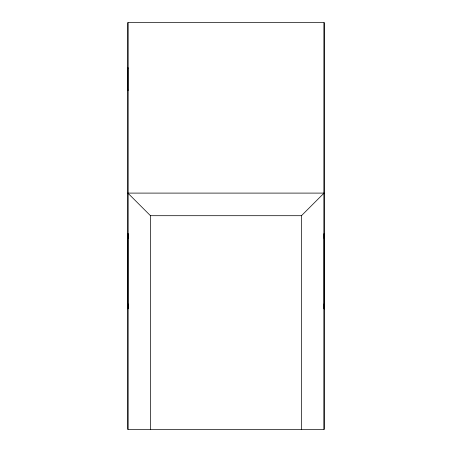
<?xml version="1.0" encoding="UTF-8"?>
<svg xmlns="http://www.w3.org/2000/svg" width="452" height="452" viewBox="0 0 452 452"><rect width="100%" height="100%" fill="white"/><g stroke="black" fill="none" stroke-linecap="round" stroke-linejoin="round"><path stroke-width="0.68" d="M127.944 90.016L127.944 90.4L127.944 67.8L127.944 68.184M324.118 22.6L324.118 429.4L127.876 429.4L127.893 22.6L324.118 22.6L324.05 429.4M150.471 215.7L301.444 215.7L324.05 193.1L127.876 193.1L150.471 215.7L150.471 429.4M324.124 238.577L324.118 233.531L324.118 308.869L324.118 303.823M127.939 238.577L127.939 233.531L127.939 308.869L127.933 303.823M301.444 215.7L301.444 429.4M127.944 22.6L127.944 429.4"/></g></svg>
